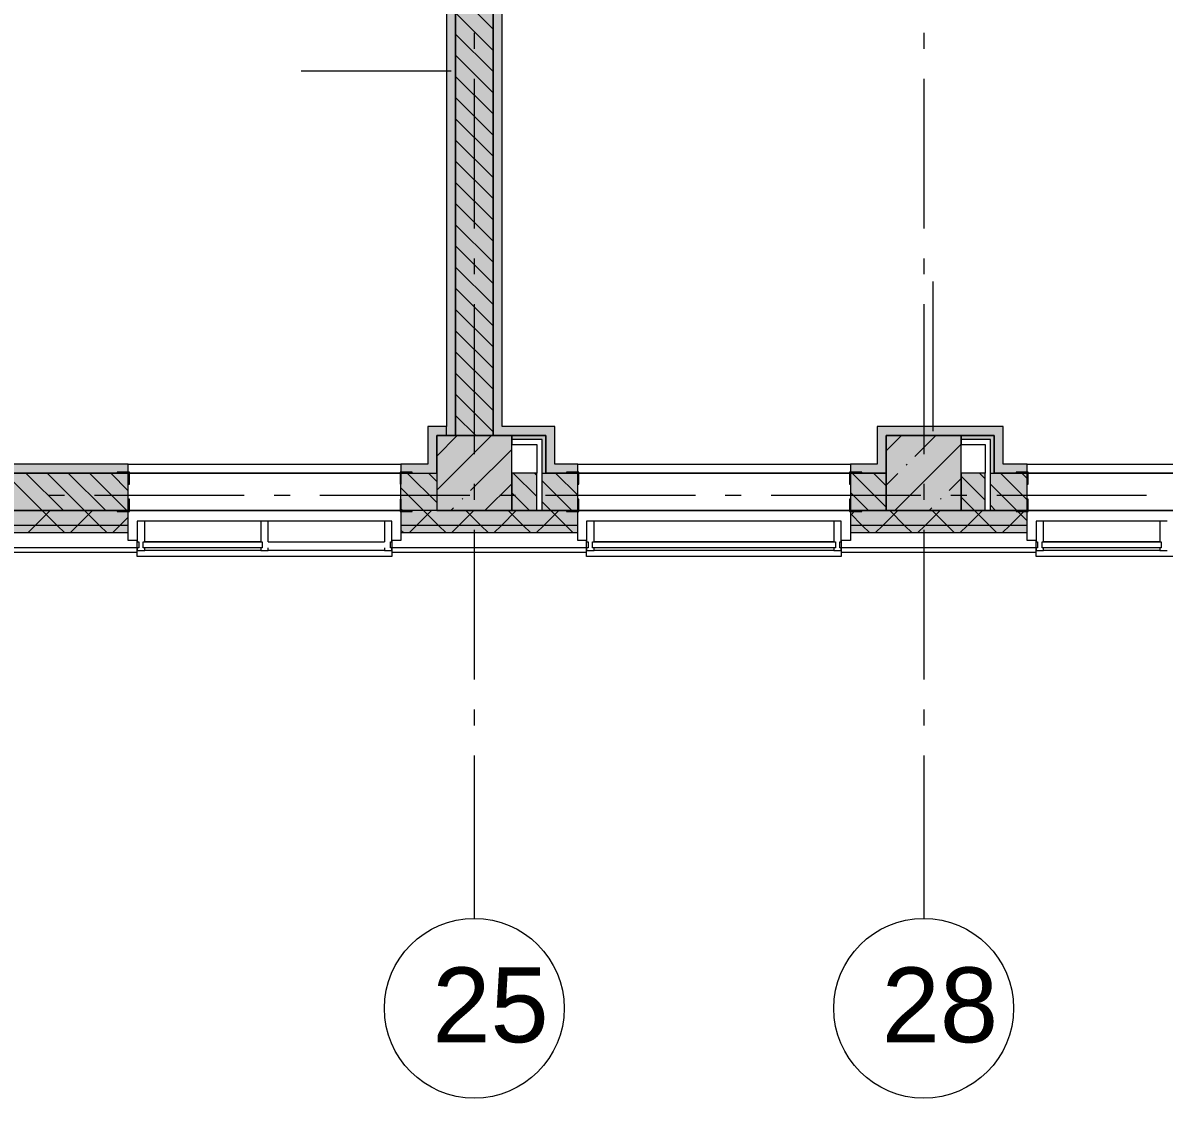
# Model space of a CAD drawing. Header units: millimetres. Extents: x -537608 to 253996, y -217170 to 186033.
# Drawn here: x -332975 to -325356, y -3124 to 4055 of the extents above; entities that cross this region are included whole.
import ezdxf

# ---------------------------------------------------------------- set-up
doc = ezdxf.new("R2010")
doc.units = ezdxf.units.MM
doc.layers.add('PDF _Геометрия', color=7, linetype='Continuous')
doc.layers.add('PDF _Текст', color=7, linetype='Continuous')
doc.layers.add('PDF _Сплошная заливка', color=7, linetype='Continuous', true_color=0xffffff)
doc.styles.add('PDF ArialMT', font='arial.ttf')

msp = doc.modelspace()

# ---------------------------------------------------------------- hatches: boundary and pattern name
at = {"layer": 'PDF _Сплошная заливка', "transparency": 33554559}
for points in [[(-330086.3658, 1299.3446), (-329836.3647, 1299.3446), (-329836.3647, 8299.3443), (-330086.3658, 8299.3443), (-330086.3658, 1678.1138)], [(-330211.3663, 799.3446), (-329711.3642, 799.3446), (-329711.3642, 1299.3446), (-330211.3663, 1299.3446), (-330211.3663, 966.1296)], [(-327211.3621, 799.3446), (-326711.3643, 799.3446), (-326711.3643, 1299.3446), (-327211.3621, 1299.3446), (-327211.3621, 966.1296)]]:
    msp.add_hatch(color=256, dxfattribs=at).paths.add_polyline_path(points)
at = {"layer": 'PDF _Сплошная заливка', "true_color": 0xff7d7d, "transparency": 33554559}
for points in [[(-329776.3661, 1359.3452), (-329776.3661, 8119.3444), (-329836.3647, 8119.3444), (-329836.3647, 1359.3452), (-329800.0831, 1359.3452)], [(-330211.3663, 1299.3446), (-330146.3643, 1299.3446), (-330146.3643, 1359.3452), (-330271.3648, 1359.3452), (-330271.3648, 1299.3446)], [(-329800.0831, 1299.3446), (-329484.1586, 1299.3446), (-329484.1586, 1359.3452), (-329836.3647, 1359.3452), (-329836.3647, 1299.3446)], [(-326491.3625, 1299.3446), (-326491.3625, 1359.3452), (-327211.3621, 1359.3452), (-327211.3621, 1299.3446), (-326867.1607, 1299.3446)], [(-326448.1699, 1109.3442), (-326431.364, 1109.3442), (-326431.364, 1359.3452), (-326491.3625, 1359.3452), (-326491.3625, 1109.3442)]]:
    msp.add_hatch(color=11, dxfattribs=at).paths.add_polyline_path(points)
at = {"layer": 'PDF _Сплошная заливка', "true_color": 0x77b143, "transparency": 33554559}
for points in [[(-329509.1544, 1274.3445), (-329484.1586, 1274.3445), (-329484.1586, 1299.3446), (-329711.3642, 1299.3446), (-329711.3642, 1274.3445)], [(-326516.3626, 1274.3445), (-326491.3625, 1274.3445), (-326491.3625, 1299.3446), (-326711.3643, 1299.3446), (-326711.3643, 1274.3445)], [(-329509.1544, 1049.3435), (-329484.1586, 1049.3435), (-329484.1586, 1274.3445), (-329509.1544, 1274.3445), (-329509.1544, 1239.3438)]]:
    msp.add_hatch(color=75, dxfattribs=at).paths.add_polyline_path(points)
at = {"layer": 'PDF _Сплошная заливка', "true_color": 0xff7d7d, "transparency": 33554559}
h = msp.add_hatch(color=11, dxfattribs=at)
h.paths.add_polyline_path([(-330271.3648, 1049.3435), (-330271.3648, 1109.3442), (-330450.9212, 1109.3442), (-330450.9212, 1049.3435)], flags=0)
h.paths.add_polyline_path([(-333151.992, 1049.3435), (-332270.917, 1049.3435), (-332270.917, 1109.3442), (-333450.9168, 1109.3442), (-333450.9168, 1049.3435)], flags=0)
h.paths.add_polyline_path([(-335491.3665, 1049.3435), (-335270.9212, 1049.3435), (-335270.9212, 1109.3442), (-335491.3665, 1109.3442)], flags=0)
h = msp.add_hatch(color=11, dxfattribs=at)
h.paths.add_polyline_path([(-321271.3608, 1049.3435), (-321271.3608, 1109.3442), (-321450.9172, 1109.3442), (-321450.9172, 1049.3435), (-321420.3022, 1049.3435)], flags=0)
h.paths.add_polyline_path([(-324450.9171, 1049.3435), (-323270.9173, 1049.3435), (-323270.9173, 1109.3442), (-324450.9171, 1109.3442)], flags=0)
h.paths.add_polyline_path([(-326491.3625, 1049.3435), (-326270.9172, 1049.3435), (-326270.9172, 1109.3442), (-326491.3625, 1109.3442)], flags=0)
at = {"layer": 'PDF _Сплошная заливка', "transparency": 33554559}
h = msp.add_hatch(color=256, dxfattribs=at)
h.paths.add_polyline_path([(-330211.3663, 799.3446), (-330211.3663, 1049.3435), (-330450.9212, 1049.3435), (-330450.9212, 799.3446), (-330219.0739, 799.3446)], flags=0)
h.paths.add_polyline_path([(-332270.917, 799.3446), (-332270.917, 1049.3435), (-333450.9168, 1049.3435), (-333450.9168, 799.3446), (-332314.0191, 799.3446)], flags=0)
h.paths.add_polyline_path([(-335665.928, 799.3446), (-335551.365, 799.3446), (-335551.365, 1049.3435), (-335711.364, 1049.3435), (-335711.364, 799.3446)], flags=0)
h.paths.add_polyline_path([(-335270.9212, 799.3446), (-335270.9212, 1049.3435), (-335516.3666, 1049.3435), (-335516.3666, 799.3446)], flags=0)
h = msp.add_hatch(color=256, dxfattribs=at)
h.paths.add_polyline_path([(-327211.3621, 799.3446), (-327211.3621, 1049.3435), (-327450.917, 1049.3435), (-327450.917, 799.3446), (-327286.1471, 799.3446)], flags=0)
h.paths.add_polyline_path([(-329509.1544, 799.3446), (-329270.9171, 799.3446), (-329270.9171, 1049.3435), (-329509.1544, 1049.3435), (-329509.1544, 966.1296)], flags=0)
h.paths.add_polyline_path([(-329711.3642, 799.3446), (-329544.1571, 799.3446), (-329544.1571, 1049.3435), (-329711.3642, 1049.3435), (-329711.3642, 966.1296)], flags=0)
h = msp.add_hatch(color=256, dxfattribs=at)
h.paths.add_polyline_path([(-321211.3623, 799.3446), (-321211.3623, 1049.3435), (-321450.9172, 1049.3435), (-321450.9172, 799.3446), (-321420.3022, 799.3446)], flags=0)
h.paths.add_polyline_path([(-324450.9171, 799.3446), (-323270.9173, 799.3446), (-323270.9173, 1049.3435), (-324450.9171, 1049.3435), (-324450.9171, 966.1296)], flags=0)
h.paths.add_polyline_path([(-326711.3643, 799.3446), (-326551.3653, 799.3446), (-326551.3653, 1049.3435), (-326711.3643, 1049.3435), (-326711.3643, 966.1296)], flags=0)
h.paths.add_polyline_path([(-326516.3626, 799.3446), (-326270.9172, 799.3446), (-326270.9172, 1049.3435), (-326516.3626, 1049.3435), (-326516.3626, 966.1296)], flags=0)
h = msp.add_hatch(color=256, dxfattribs=at)
h.paths.add_polyline_path([(-291511.3559, 699.3442), (-291511.3559, 799.3446), (-297824.3565, 799.3446), (-297824.3565, 699.3442), (-291561.3561, 699.3442)], flags=0)
h.paths.add_polyline_path([(-298961.3577, 699.3442), (-298699.356, 699.3442), (-298699.356, 799.3446), (-298961.3577, 799.3446), (-298961.3577, 787.667)], flags=0)
h.paths.add_polyline_path([(-300942.9067, 699.3442), (-299461.3555, 699.3442), (-299461.3555, 799.3446), (-300942.9067, 799.3446)], flags=0)
h.paths.add_polyline_path([(-301942.9067, 699.3442), (-301942.9067, 799.3446), (-303150.9122, 799.3446), (-303150.9122, 699.3442), (-302146.8044, 699.3442)], flags=0)
h.paths.add_polyline_path([(-307970.9122, 699.3442), (-307970.9122, 799.3446), (-309150.912, 799.3446), (-309150.912, 699.3442), (-308012.6536, 699.3442)], flags=0)
h.paths.add_polyline_path([(-305498.7176, 699.3442), (-304970.9123, 699.3442), (-304970.9123, 799.3446), (-306150.9121, 799.3446), (-306150.9121, 699.3442)], flags=0)
h.paths.add_polyline_path([(-310970.912, 699.3442), (-310970.912, 799.3446), (-312150.9119, 799.3446), (-312150.9119, 699.3442), (-311364.5669, 699.3442)], flags=0)
h.paths.add_polyline_path([(-313970.9119, 699.3442), (-313970.9119, 799.3446), (-315150.9119, 799.3446), (-315150.9119, 699.3442), (-314716.4758, 699.3442)], flags=0)
h.paths.add_polyline_path([(-318150.9161, 699.3442), (-316970.9161, 699.3442), (-316970.9161, 799.3446), (-318150.9161, 799.3446)], flags=0)
h.paths.add_polyline_path([(-320163.3342, 699.3442), (-319970.916, 699.3442), (-319970.916, 799.3446), (-321450.9172, 799.3446), (-321450.9172, 699.3442), (-320582.325, 699.3442)], flags=0)
h.paths.add_polyline_path([(-324450.9171, 699.3442), (-323270.9173, 699.3442), (-323270.9173, 799.3446), (-324450.9171, 799.3446)], flags=0)
h.paths.add_polyline_path([(-326270.9172, 699.3442), (-326270.9172, 799.3446), (-327450.917, 799.3446), (-327450.917, 699.3442), (-326448.1699, 699.3442)], flags=0)
h.paths.add_polyline_path([(-329270.9171, 699.3442), (-329270.9171, 799.3446), (-330450.9212, 799.3446), (-330450.9212, 699.3442), (-329381.0923, 699.3442)], flags=0)
h.paths.add_polyline_path([(-333151.992, 699.3442), (-332270.917, 699.3442), (-332270.917, 799.3446), (-333450.9168, 799.3446), (-333450.9168, 699.3442)], flags=0)
h.paths.add_polyline_path([(-335270.9212, 699.3442), (-335270.9212, 799.3446), (-336450.9211, 799.3446), (-336450.9211, 699.3442), (-335665.928, 699.3442)], flags=0)
h.paths.add_polyline_path([(-338270.9168, 699.3442), (-338270.9168, 799.3446), (-339511.363, 799.3446), (-339511.363, 699.3442), (-339017.8456, 699.3442)], flags=0)
h.paths.add_polyline_path([(-341211.3702, 699.3442), (-341211.3702, 799.3446), (-342511.3672, 799.3446), (-342511.3672, 699.3442), (-341531.7729, 699.3442)], flags=0)
h.paths.add_polyline_path([(-344464.6997, 699.3442), (-344211.3658, 699.3442), (-344211.3658, 799.3446), (-345511.3714, 799.3446), (-345511.3714, 699.3442), (-344883.6905, 699.3442)], flags=0)
h.paths.add_polyline_path([(-348511.367, 699.3442), (-347211.3701, 699.3442), (-347211.3701, 799.3446), (-348511.367, 799.3446)], flags=0)
h.paths.add_polyline_path([(-349911.5538, 699.3442), (-349386.3707, 699.3442), (-349386.3707, 799.3446), (-359224.3735, 799.3446), (-359224.3735, 699.3442), (-351587.5169, 699.3442)], flags=0)
h.paths.add_polyline_path([(-360805.2708, 699.3442), (-360099.3686, 699.3442), (-360099.3686, 799.3446), (-368361.3744, 799.3446), (-368361.3744, 699.3442), (-361643.2523, 699.3442)], flags=0)
h = msp.add_hatch(color=256, dxfattribs=at)
h.paths.add_polyline_path([(-291672.0805, 649.3439), (-291561.3561, 649.3439), (-291561.3561, 699.3442), (-297824.3565, 699.3442), (-297824.3565, 649.3439), (-291688.3546, 649.3439)], flags=0)
h.paths.add_polyline_path([(-299632.8727, 649.3439), (-299461.3555, 649.3439), (-299461.3555, 699.3442), (-300942.9067, 699.3442), (-300942.9067, 649.3439), (-300470.8499, 649.3439)], flags=0)
h.paths.add_polyline_path([(-298699.356, 649.3439), (-298699.356, 699.3442), (-298961.3577, 699.3442), (-298961.3577, 649.3439), (-298794.8955, 649.3439)], flags=0)
h.paths.add_polyline_path([(-301942.9067, 649.3439), (-301942.9067, 699.3442), (-303150.9122, 699.3442), (-303150.9122, 649.3439), (-302146.8044, 649.3439)], flags=0)
h.paths.add_polyline_path([(-304970.9123, 649.3439), (-304970.9123, 699.3442), (-306150.9121, 699.3442), (-306150.9121, 649.3439), (-305498.7176, 649.3439)], flags=0)
h.paths.add_polyline_path([(-307970.9122, 649.3439), (-307970.9122, 699.3442), (-309150.912, 699.3442), (-309150.912, 649.3439), (-308012.6536, 649.3439)], flags=0)
h.paths.add_polyline_path([(-310970.912, 649.3439), (-310970.912, 699.3442), (-312150.9119, 699.3442), (-312150.9119, 649.3439), (-311364.5669, 649.3439)], flags=0)
h.paths.add_polyline_path([(-313970.9119, 649.3439), (-313970.9119, 699.3442), (-315150.9119, 699.3442), (-315150.9119, 649.3439), (-314716.4758, 649.3439)], flags=0)
h.paths.add_polyline_path([(-320163.3342, 649.3439), (-319970.916, 649.3439), (-319970.916, 699.3442), (-321450.9172, 699.3442), (-321450.9172, 649.3439), (-320582.325, 649.3439)], flags=0)
h.paths.add_polyline_path([(-318150.9161, 649.3439), (-316970.9161, 649.3439), (-316970.9161, 699.3442), (-318150.9161, 699.3442)], flags=0)
h.paths.add_polyline_path([(-323270.9173, 649.3439), (-323270.9173, 699.3442), (-324450.9171, 699.3442), (-324450.9171, 649.3439), (-323934.2382, 649.3439)], flags=0)
h.paths.add_polyline_path([(-326448.1699, 649.3439), (-326270.9172, 649.3439), (-326270.9172, 699.3442), (-327450.917, 699.3442), (-327450.917, 649.3439), (-327286.1471, 649.3439)], flags=0)
h.paths.add_polyline_path([(-329381.0923, 649.3439), (-329270.9171, 649.3439), (-329270.9171, 699.3442), (-330450.9212, 699.3442), (-330450.9212, 649.3439), (-329800.0831, 649.3439)], flags=0)
h.paths.add_polyline_path([(-332270.917, 649.3439), (-332270.917, 699.3442), (-333450.9168, 699.3442), (-333450.9168, 649.3439), (-332314.0191, 649.3439)], flags=0)
h.paths.add_polyline_path([(-335665.928, 649.3439), (-335270.9212, 649.3439), (-335270.9212, 699.3442), (-336450.9211, 699.3442), (-336450.9211, 649.3439)], flags=0)
h.paths.add_polyline_path([(-339017.8456, 649.3439), (-338270.9168, 649.3439), (-338270.9168, 699.3442), (-339511.363, 699.3442), (-339511.363, 649.3439)], flags=0)
h.paths.add_polyline_path([(-341531.7729, 649.3439), (-341211.3702, 649.3439), (-341211.3702, 699.3442), (-342511.3672, 699.3442), (-342511.3672, 649.3439), (-342369.7545, 649.3439)], flags=0)
h.paths.add_polyline_path([(-344211.3658, 649.3439), (-344211.3658, 699.3442), (-345511.3714, 699.3442), (-345511.3714, 649.3439), (-344464.6997, 649.3439)], flags=0)
h.paths.add_polyline_path([(-347397.6265, 649.3439), (-347211.3701, 649.3439), (-347211.3701, 699.3442), (-348511.367, 699.3442), (-348511.367, 649.3439), (-348235.5994, 649.3439)], flags=0)
h.paths.add_polyline_path([(-349386.3707, 649.3439), (-349386.3707, 699.3442), (-359224.3735, 699.3442), (-359224.3735, 649.3439), (-349911.5538, 649.3439)], flags=0)
h.paths.add_polyline_path([(-360099.3686, 649.3439), (-360099.3686, 699.3442), (-368461.3748, 699.3442), (-368461.3748, 649.3439), (-360805.2708, 649.3439)], flags=0)

# ---------------------------------------------------------------- linework, layer by layer
at = {"layer": 'PDF _Геометрия', "lineweight": 9}
for p, q in [((-330146.3643, 8169.3446), (-330146.3643, 1359.3452)), ((-330086.3658, 8169.3446), (-330086.3658, 1299.3446)), ((-330086.3658, 1299.3446), (-330086.3658, 8169.3446)), ((-329836.3647, 1299.3446), (-329836.3647, 8179.3451)), ((-329836.3647, 8119.3444), (-329836.3647, 1359.3452)), ((-329776.3661, 1359.3452), (-329776.3661, 8119.3444)), ((-329836.3647, 4012.769), (-330086.3658, 4262.7679)), ((-329836.3647, 3871.3479), (-330086.3658, 4121.3467)), ((-329836.3647, 3729.9268), (-330086.3658, 3979.9256)), ((-329836.3647, 3588.5057), (-330086.3658, 3838.5045)), ((-330116.3607, 3732.3531), (-331116.365, 3732.3531)), ((-329836.3647, 3447.0824), (-330086.3658, 3697.0834)), ((-329836.3647, 3305.6613), (-330086.3658, 3555.6623)), ((-329836.3647, 3164.2402), (-330086.3658, 3414.2412)), ((-329836.3647, 3022.819), (-330086.3658, 3272.8201)), ((-329836.3647, 2881.3979), (-330086.3658, 3131.3968)), ((-329836.3647, 2739.9768), (-330086.3658, 2989.9757)), ((-329836.3647, 2598.5557), (-330086.3658, 2848.5546)), ((-329836.3647, 2457.1346), (-330086.3658, 2707.1334)), ((-329836.3647, 2315.7113), (-330086.3658, 2565.7123)), ((-329836.3647, 2174.2902), (-330086.3658, 2424.2912)), ((-326897.6379, 1329.3438), (-326897.6379, 2329.3437)), ((-329836.3647, 2032.869), (-330086.3658, 2282.8701)), ((-329836.3647, 1891.4479), (-330086.3658, 2141.449)), ((-329836.3647, 1750.0268), (-330086.3658, 2000.0257)), ((-329836.3647, 1608.6057), (-330086.3658, 1858.6046)), ((-329836.3647, 1467.1845), (-330086.3658, 1717.1835)), ((-329836.3647, 1325.7634), (-330086.3658, 1575.7624)), ((-329951.3669, 1299.3446), (-330086.3658, 1434.3413)), ((-330146.3643, 1359.3452), (-330271.3648, 1359.3452)), ((-330271.3648, 1359.3452), (-330271.3648, 1299.3446)), ((-330271.3648, 1299.3446), (-330271.3648, 1109.3442)), ((-330211.3663, 934.774), (-329846.7936, 1299.3446)), ((-330211.3663, 1162.8731), (-330074.8948, 1299.3446)), ((-329711.3642, 1299.3446), (-330211.3663, 1299.3446)), ((-330211.3663, 1299.3446), (-330211.3663, 799.3446)), ((-330211.3663, 1049.3435), (-330211.3663, 1299.3446)), ((-330211.3663, 1299.3446), (-330146.3643, 1299.3446)), ((-330146.3643, 1299.3446), (-330146.3643, 1359.3452)), ((-330146.3643, 1299.3446), (-330086.3658, 1299.3446)), ((-330086.3658, 1299.3446), (-329836.3647, 1299.3446)), ((-329836.3647, 1359.3452), (-329836.3647, 1299.3446)), ((-329836.3647, 1299.3446), (-329484.1586, 1299.3446)), ((-329484.1586, 1359.3452), (-329776.3661, 1359.3452)), ((-329711.3642, 799.3446), (-329711.3642, 1299.3446)), ((-329484.1586, 1299.3446), (-329711.3642, 1299.3446)), ((-329711.3642, 1299.3446), (-329711.3642, 1274.3445)), ((-329424.1558, 1359.3452), (-329484.1586, 1359.3452)), ((-329484.1586, 1299.3446), (-329484.1586, 1109.3442)), ((-329484.1586, 1274.3445), (-329484.1586, 1299.3446)), ((-329424.1558, 1109.3442), (-329424.1558, 1359.3452)), ((-327211.3621, 1359.3452), (-327271.3649, 1359.3452)), ((-327271.3649, 1359.3452), (-327271.3649, 1109.3442)), ((-326491.3625, 1359.3452), (-327211.3621, 1359.3452)), ((-327211.3621, 1197.5916), (-327109.6091, 1299.3446)), ((-326711.3643, 1299.3446), (-327211.3621, 1299.3446)), ((-327211.3621, 1299.3446), (-327211.3621, 799.3446)), ((-327211.3621, 1049.3435), (-327211.3621, 1299.3446)), ((-327211.3621, 1299.3446), (-326491.3625, 1299.3446)), ((-327020.5673, 1160.2874), (-326881.5123, 1299.3446)), ((-326711.3643, 799.3446), (-326711.3643, 1299.3446)), ((-326491.3625, 1299.3446), (-326711.3643, 1299.3446)), ((-326711.3643, 1299.3446), (-326711.3643, 1274.3445)), ((-326431.364, 1359.3452), (-326491.3625, 1359.3452)), ((-326491.3625, 1299.3446), (-326491.3625, 1109.3442)), ((-326491.3625, 1274.3445), (-326491.3625, 1299.3446)), ((-326431.364, 1109.3442), (-326431.364, 1359.3452)), ((-329711.3642, 1274.3445), (-329711.3642, 1239.3438)), ((-329509.1544, 1274.3445), (-329711.3642, 1274.3445)), ((-329711.3642, 1239.3438), (-329544.1571, 1239.3438)), ((-329544.1571, 1239.3438), (-329544.1571, 1049.3435)), ((-329509.1544, 1239.3438), (-329509.1544, 1274.3445)), ((-329509.1544, 1049.3435), (-329509.1544, 1239.3438)), ((-329484.1586, 1239.3438), (-329484.1586, 1274.3445)), ((-329484.1586, 1049.3435), (-329484.1586, 1239.3438)), ((-327153.4132, 799.3446), (-326711.3643, 1241.3956)), ((-326711.3643, 1274.3445), (-326711.3643, 1239.3438)), ((-326516.3626, 1274.3445), (-326711.3643, 1274.3445)), ((-326711.3643, 1239.3438), (-326551.3653, 1239.3438)), ((-326551.3653, 1239.3438), (-326551.3653, 1049.3435)), ((-326516.3626, 1239.3438), (-326516.3626, 1274.3445)), ((-326516.3626, 1049.3435), (-326516.3626, 1239.3438)), ((-326491.3625, 1239.3438), (-326491.3625, 1274.3445)), ((-326491.3625, 1049.3435), (-326491.3625, 1239.3438)), ((-329985.8487, 932.1905), (-329711.3642, 1206.6749)), ((-332270.917, 1109.3442), (-333450.9168, 1109.3442)), ((-332270.917, 1049.3435), (-332270.917, 1109.3442)), ((-332270.917, 1109.3442), (-332211.194, 1109.3442)), ((-332211.194, 1109.3442), (-330511.1953, 1109.3442)), ((-330511.1953, 1109.3442), (-330450.9212, 1109.3442)), ((-330271.3648, 1109.3442), (-330450.9212, 1109.3442)), ((-330450.9212, 1109.3442), (-330450.9212, 1049.3435)), ((-329484.1586, 1109.3442), (-329484.1586, 1049.3435)), ((-329270.9171, 1109.3442), (-329424.1558, 1109.3442)), ((-329270.9171, 1109.3442), (-329211.3663, 1109.3442)), ((-329270.9171, 1049.3435), (-329270.9171, 1109.3442)), ((-329211.3663, 1109.3442), (-327511.3634, 1109.3442)), ((-327511.3634, 1109.3442), (-327450.917, 1109.3442)), ((-327271.3649, 1109.3442), (-327450.917, 1109.3442)), ((-327450.917, 1109.3442), (-327450.917, 1049.3435)), ((-327077.5947, 1103.2642), (-327072.8496, 1108.005)), ((-326491.3625, 1109.3442), (-326491.3625, 1049.3435)), ((-326270.9172, 1109.3442), (-326431.364, 1109.3442)), ((-326270.9172, 1049.3435), (-326270.9172, 1109.3442)), ((-326270.9172, 1109.3442), (-326211.3621, 1109.3442)), ((-326211.3621, 1109.3442), (-324511.3635, 1109.3442)), ((-333450.9168, 1049.3435), (-332270.917, 1049.3435)), ((-332270.917, 1049.3435), (-333450.9168, 1049.3435)), ((-332845.4802, 799.3446), (-333095.4813, 1049.3435)), ((-332704.0569, 799.3446), (-332954.058, 1049.3435)), ((-332562.6337, 799.3446), (-332812.6348, 1049.3435)), ((-332421.219, 799.3446), (-332671.2201, 1049.3435)), ((-332279.7957, 799.3446), (-332529.7968, 1049.3435)), ((-332270.917, 931.889), (-332388.3736, 1049.3435)), ((-332270.917, 799.3446), (-332270.917, 1049.3435)), ((-332263.9155, 1049.3435), (-330455.9161, 1049.3435)), ((-332211.194, 1049.3435), (-332263.9155, 1049.3435)), ((-330511.1953, 1049.3435), (-332211.194, 1049.3435)), ((-330455.9161, 1049.3435), (-330511.1953, 1049.3435)), ((-330450.9212, 1049.3435), (-330271.3648, 1049.3435)), ((-330450.9212, 799.3446), (-330450.9212, 1049.3435)), ((-330450.9212, 1049.3435), (-330271.3648, 1049.3435)), ((-330211.3663, 852.234), (-330408.4736, 1049.3435)), ((-330271.3648, 1049.3435), (-330211.3663, 1049.3435)), ((-330271.3648, 1049.3435), (-330211.3663, 1049.3435)), ((-330211.3663, 993.6552), (-330267.0503, 1049.3435)), ((-330211.3663, 1049.3435), (-330211.3663, 799.3446)), ((-329544.1571, 1049.3435), (-329711.3642, 1049.3435)), ((-329711.3642, 1049.3435), (-329711.3642, 799.3446)), ((-329544.1571, 892.1326), (-329701.3658, 1049.3435)), ((-329544.1571, 1033.5537), (-329559.9469, 1049.3435)), ((-329544.1571, 799.3446), (-329544.1571, 1049.3435)), ((-329509.1544, 799.3446), (-329509.1544, 1049.3435)), ((-329509.1544, 1049.3435), (-329484.1586, 1049.3435)), ((-329309.9458, 799.3446), (-329509.1544, 998.5553)), ((-329270.9171, 1049.3435), (-329484.1586, 1049.3435)), ((-329484.1586, 1049.3435), (-329270.9171, 1049.3435)), ((-329270.9171, 901.7369), (-329418.5236, 1049.3435)), ((-329270.9171, 1043.1581), (-329277.1046, 1049.3435)), ((-329270.9171, 799.3446), (-329270.9171, 1049.3435)), ((-329263.9156, 1049.3435), (-327455.9162, 1049.3435)), ((-329211.3663, 1049.3435), (-329263.9156, 1049.3435)), ((-327511.3634, 1049.3435), (-329211.3663, 1049.3435)), ((-327455.9162, 1049.3435), (-327511.3634, 1049.3435)), ((-327450.917, 1049.3435), (-327450.917, 799.3446)), ((-327271.3649, 1049.3435), (-327450.917, 1049.3435)), ((-327450.917, 1049.3435), (-327271.3649, 1049.3435)), ((-327211.3621, 822.0819), (-327438.6237, 1049.3435)), ((-327211.3621, 963.503), (-327297.2047, 1049.3435)), ((-327211.3621, 1049.3435), (-327271.3649, 1049.3435)), ((-327271.3649, 1049.3435), (-327211.3621, 1049.3435)), ((-327211.3621, 799.3446), (-327211.3621, 1049.3435)), ((-327211.3621, 969.4925), (-327134.6179, 1046.2389)), ((-326792.4704, 932.1905), (-326711.3643, 1013.2966)), ((-326551.3653, 1049.3435), (-326711.3643, 1049.3435)), ((-326711.3643, 1049.3435), (-326711.3643, 799.3446)), ((-326551.3653, 869.1886), (-326711.3643, 1029.1897)), ((-326551.3653, 1010.6118), (-326590.097, 1049.3435)), ((-326551.3653, 799.3446), (-326551.3653, 1049.3435)), ((-326516.3626, 799.3446), (-326516.3626, 1049.3435)), ((-326516.3626, 1049.3435), (-326491.3625, 1049.3435)), ((-326491.3625, 1049.3435), (-326270.9172, 1049.3435)), ((-326270.9172, 1049.3435), (-326491.3625, 1049.3435)), ((-326270.9172, 871.5848), (-326448.6737, 1049.3435)), ((-326270.9172, 1013.0059), (-326307.2547, 1049.3435)), ((-326270.9172, 799.3446), (-326270.9172, 1049.3435)), ((-326263.9158, 1049.3435), (-324455.9163, 1049.3435)), ((-326211.3621, 1049.3435), (-326263.9158, 1049.3435)), ((-324511.3635, 1049.3435), (-326211.3621, 1049.3435)), ((-330299.8958, 799.3446), (-330450.9212, 950.3657)), ((-329890.5933, 799.3446), (-329711.3642, 978.5759)), ((-329592.7881, 799.3446), (-329711.3642, 917.9207)), ((-327330.0459, 799.3446), (-327450.917, 920.2135)), ((-326340.0959, 799.3446), (-326516.3626, 975.6112)), ((-330042.8761, 875.1652), (-330038.131, 879.9059)), ((-329451.3691, 799.3446), (-329509.1544, 857.1342)), ((-326849.4935, 875.1652), (-326844.7527, 879.9059)), ((-326622.9381, 799.3446), (-326711.3643, 887.7685)), ((-332270.917, 799.3446), (-333450.9168, 799.3446)), ((-333450.9168, 799.3446), (-332270.917, 799.3446)), ((-332892.0529, 699.3442), (-332792.0525, 799.3446)), ((-332745.4798, 699.3442), (-332845.4802, 799.3446)), ((-332609.215, 699.3442), (-332509.2146, 799.3446)), ((-332462.6419, 699.3442), (-332562.6337, 799.3446)), ((-332270.917, 790.4657), (-332279.7957, 799.3446)), ((-332270.917, 699.3442), (-332270.917, 799.3446)), ((-332263.9155, 799.3446), (-330455.9161, 799.3446)), ((-330455.9161, 799.3446), (-332263.9155, 799.3446)), ((-330441.3191, 799.3446), (-330450.9212, 808.9446)), ((-329270.9171, 799.3446), (-330450.9212, 799.3446)), ((-330450.9212, 799.3446), (-330450.9212, 699.3442)), ((-330211.3663, 799.3446), (-330450.9212, 799.3446)), ((-330346.4685, 699.3442), (-330246.4681, 799.3446)), ((-330199.8953, 699.3442), (-330299.8958, 799.3446)), ((-330211.3663, 799.3446), (-329711.3642, 799.3446)), ((-330118.6945, 799.3446), (-330099.8949, 818.1398)), ((-330063.6306, 699.3442), (-329963.6301, 799.3446)), ((-329917.0488, 699.3442), (-330017.0493, 799.3446)), ((-329780.7841, 699.3442), (-329680.7836, 799.3446)), ((-329634.2109, 699.3442), (-329734.2113, 799.3446)), ((-329711.3642, 799.3446), (-329544.1571, 799.3446)), ((-329544.1571, 799.3446), (-329509.1544, 799.3446)), ((-329509.1544, 799.3446), (-329270.9171, 799.3446)), ((-329497.9418, 699.3442), (-329397.9414, 799.3446)), ((-329351.3687, 699.3442), (-329451.3691, 799.3446)), ((-329270.9171, 699.3442), (-329270.9171, 799.3446)), ((-329263.9156, 799.3446), (-327455.9162, 799.3446)), ((-327455.9162, 799.3446), (-329263.9156, 799.3446)), ((-327450.917, 766.469), (-327418.0414, 799.3446)), ((-326270.9172, 799.3446), (-327450.917, 799.3446)), ((-327450.917, 799.3446), (-327450.917, 699.3442)), ((-327450.917, 799.3446), (-327211.3621, 799.3446)), ((-327371.4687, 699.3442), (-327450.917, 778.7924)), ((-327235.1996, 699.3442), (-327135.1992, 799.3446)), ((-327211.3621, 799.3446), (-326711.3643, 799.3446)), ((-327088.6265, 699.3442), (-327188.6269, 799.3446)), ((-326952.3573, 699.3442), (-326852.357, 799.3446)), ((-326925.3163, 799.3446), (-326906.521, 818.1398)), ((-326805.7843, 699.3442), (-326905.7804, 799.3446)), ((-326711.3643, 799.3446), (-326551.3653, 799.3446)), ((-326669.5151, 699.3442), (-326569.5147, 799.3446)), ((-326522.9377, 699.3442), (-326622.9381, 799.3446)), ((-326551.3653, 799.3446), (-326516.3626, 799.3446)), ((-326481.5191, 799.3446), (-326516.3626, 834.1901)), ((-326516.3626, 799.3446), (-326270.9172, 799.3446)), ((-326386.6729, 699.3442), (-326286.6725, 799.3446)), ((-326270.9172, 730.1637), (-326340.0959, 799.3446)), ((-326270.9172, 699.3442), (-326270.9172, 799.3446)), ((-326263.9158, 799.3446), (-324455.9163, 799.3446)), ((-324455.9163, 799.3446), (-326263.9158, 799.3446)), ((-332270.917, 699.3442), (-333450.9168, 699.3442)), ((-332942.0531, 649.3439), (-332892.0529, 699.3442)), ((-332695.4796, 649.3439), (-332745.4798, 699.3442)), ((-332659.2152, 649.3439), (-332609.215, 699.3442)), ((-332412.6417, 649.3439), (-332462.6419, 699.3442)), ((-332376.3687, 649.3439), (-332326.3684, 699.3442)), ((-332326.3684, 699.3442), (-332270.917, 754.7956)), ((-332270.917, 649.3439), (-332270.917, 699.3442)), ((-332161.1938, 729.3434), (-332211.194, 729.3434)), ((-332211.194, 729.3434), (-332211.194, 589.3432)), ((-331386.1991, 729.3434), (-332161.1938, 729.3434)), ((-332161.1938, 589.3432), (-332161.1938, 729.3434)), ((-331336.1989, 729.3434), (-331386.1991, 729.3434)), ((-331386.1991, 729.3434), (-331386.1991, 589.3432)), ((-330561.1955, 729.3434), (-331336.1989, 729.3434)), ((-331336.1989, 589.3432), (-331336.1989, 729.3434)), ((-330511.1953, 729.3434), (-330561.1955, 729.3434)), ((-330561.1955, 729.3434), (-330561.1955, 589.3432)), ((-330511.1953, 589.3432), (-330511.1953, 729.3434)), ((-330450.9212, 699.3442), (-330450.9212, 649.3439)), ((-329270.9171, 699.3442), (-330450.9212, 699.3442)), ((-330396.4687, 649.3439), (-330346.4685, 699.3442)), ((-330149.8951, 649.3439), (-330199.8953, 699.3442)), ((-330113.6308, 649.3439), (-330063.6306, 699.3442)), ((-329867.0486, 649.3439), (-329917.0488, 699.3442)), ((-329830.7843, 649.3439), (-329780.7841, 699.3442)), ((-329584.2107, 649.3439), (-329634.2109, 699.3442)), ((-329547.942, 649.3439), (-329497.9418, 699.3442)), ((-329301.3684, 649.3439), (-329351.3687, 699.3442)), ((-329270.9171, 649.3439), (-329270.9171, 699.3442)), ((-329161.3661, 729.3434), (-329211.3663, 729.3434)), ((-329211.3663, 729.3434), (-329211.3663, 589.3432)), ((-329161.3661, 589.3432), (-329161.3661, 729.3434)), ((-327561.3636, 729.3434), (-329161.3661, 729.3434)), ((-327511.3634, 729.3434), (-327561.3636, 729.3434)), ((-327561.3636, 729.3434), (-327561.3636, 589.3432)), ((-327511.3634, 589.3432), (-327511.3634, 729.3434)), ((-327450.917, 699.3442), (-327450.917, 649.3439)), ((-326270.9172, 699.3442), (-327450.917, 699.3442)), ((-327321.4685, 649.3439), (-327371.4687, 699.3442)), ((-327285.1998, 649.3439), (-327235.1996, 699.3442)), ((-327038.6263, 649.3439), (-327088.6265, 699.3442)), ((-327002.3576, 649.3439), (-326952.3573, 699.3442)), ((-326755.784, 649.3439), (-326805.7843, 699.3442)), ((-326719.5153, 649.3439), (-326669.5151, 699.3442)), ((-326472.9375, 649.3439), (-326522.9377, 699.3442)), ((-326436.6688, 649.3439), (-326386.6729, 699.3442)), ((-326270.9172, 649.3439), (-326270.9172, 699.3442)), ((-326161.3619, 729.3434), (-326211.3621, 729.3434)), ((-326211.3621, 729.3434), (-326211.3621, 589.3432)), ((-325386.3629, 729.3434), (-326161.3619, 729.3434)), ((-326161.3619, 589.3432), (-326161.3619, 729.3434)), ((-325336.3627, 729.3434), (-325386.3629, 729.3434)), ((-325386.3629, 729.3434), (-325386.3629, 589.3432)), ((-332270.917, 649.3439), (-333450.9168, 649.3439)), ((-332270.917, 600.1618), (-332270.917, 649.3439)), ((-330432.7417, 649.3439), (-330450.9212, 667.5235)), ((-330450.9212, 649.3439), (-330450.9212, 600.1618)), ((-329270.9171, 649.3439), (-330450.9212, 649.3439)), ((-329270.9171, 600.1618), (-329270.9171, 649.3439)), ((-327450.917, 649.3439), (-327450.917, 600.1618)), ((-326270.9172, 649.3439), (-327450.917, 649.3439)), ((-326270.9172, 600.1618), (-326270.9172, 649.3439)), ((-332211.194, 549.3435), (-333511.3632, 549.3435)), ((-332211.194, 600.1618), (-332270.917, 600.1618)), ((-332211.194, 549.3435), (-332211.194, 600.1618)), ((-332211.194, 589.3432), (-332201.1957, 589.3432)), ((-332211.194, 522.3433), (-332211.194, 549.3435)), ((-332201.1957, 549.3435), (-332211.194, 549.3435)), ((-332211.194, 549.3435), (-332211.194, 532.3438)), ((-332201.1957, 589.3432), (-332201.1957, 549.3435)), ((-332171.2007, 549.3435), (-332171.2007, 589.3432)), ((-332171.2007, 589.3432), (-332161.1938, 589.3432)), ((-332161.1938, 549.3435), (-332171.2007, 549.3435)), ((-331386.1991, 549.3435), (-332161.1938, 549.3435)), ((-332161.1938, 532.3438), (-332161.1938, 549.3435)), ((-331386.1991, 589.3432), (-331376.2008, 589.3432)), ((-331376.2008, 549.3435), (-331386.1991, 549.3435)), ((-331386.1991, 549.3435), (-331386.1991, 532.3438)), ((-331376.2008, 589.3432), (-331376.2008, 549.3435)), ((-331336.1989, 532.3438), (-331336.1989, 549.3435)), ((-330561.1955, 549.3435), (-330561.1955, 532.3438)), ((-330521.1937, 549.3435), (-330521.1937, 589.3432)), ((-330521.1937, 589.3432), (-330511.1953, 589.3432)), ((-330511.1953, 549.3435), (-330521.1937, 549.3435)), ((-330450.9212, 600.1618), (-330511.1953, 600.1618)), ((-330511.1953, 600.1618), (-330511.1953, 549.3435)), ((-330511.1953, 549.3435), (-330511.1953, 522.3433)), ((-329211.3663, 549.3435), (-330511.1953, 549.3435)), ((-330511.1953, 532.3438), (-330511.1953, 549.3435)), ((-329211.3663, 600.1618), (-329270.9171, 600.1618)), ((-329211.3663, 549.3435), (-329211.3663, 600.1618)), ((-329211.3663, 589.3432), (-329201.3637, 589.3432)), ((-329211.3663, 522.3433), (-329211.3663, 549.3435)), ((-329201.3637, 549.3435), (-329211.3663, 549.3435)), ((-329211.3663, 549.3435), (-329211.3663, 532.3438)), ((-329201.3637, 589.3432), (-329201.3637, 549.3435)), ((-329171.3645, 549.3435), (-329171.3645, 589.3432)), ((-329171.3645, 589.3432), (-329161.3661, 589.3432)), ((-329161.3661, 549.3435), (-329171.3645, 549.3435)), ((-329161.3661, 532.3438), (-329161.3661, 549.3435)), ((-327561.3636, 549.3435), (-329161.3661, 549.3435)), ((-327561.3636, 589.3432), (-327551.3653, 589.3432)), ((-327551.3653, 549.3435), (-327561.3636, 549.3435)), ((-327561.3636, 549.3435), (-327561.3636, 532.3438)), ((-327551.3653, 589.3432), (-327551.3653, 549.3435)), ((-327521.3617, 549.3435), (-327521.3617, 589.3432)), ((-327521.3617, 589.3432), (-327511.3634, 589.3432)), ((-327511.3634, 549.3435), (-327521.3617, 549.3435)), ((-327450.917, 600.1618), (-327511.3634, 600.1618)), ((-327511.3634, 600.1618), (-327511.3634, 549.3435)), ((-327511.3634, 549.3435), (-327511.3634, 522.3433)), ((-326211.3621, 549.3435), (-327511.3634, 549.3435)), ((-327511.3634, 532.3438), (-327511.3634, 549.3435)), ((-326211.3621, 600.1618), (-326270.9172, 600.1618)), ((-326211.3621, 549.3435), (-326211.3621, 600.1618)), ((-326211.3621, 589.3432), (-326201.3638, 589.3432)), ((-326211.3621, 522.3433), (-326211.3621, 549.3435)), ((-326201.3638, 549.3435), (-326211.3621, 549.3435)), ((-326211.3621, 549.3435), (-326211.3621, 532.3438)), ((-326201.3638, 589.3432), (-326201.3638, 549.3435)), ((-326171.3646, 549.3435), (-326171.3646, 589.3432)), ((-326171.3646, 589.3432), (-326161.3619, 589.3432)), ((-326161.3619, 549.3435), (-326171.3646, 549.3435)), ((-325386.3629, 549.3435), (-326161.3619, 549.3435)), ((-326161.3619, 532.3438), (-326161.3619, 549.3435)), ((-325386.3629, 589.3432), (-325376.3646, 589.3432)), ((-325376.3646, 549.3435), (-325386.3629, 549.3435)), ((-325386.3629, 549.3435), (-325386.3629, 532.3438)), ((-325376.3646, 589.3432), (-325376.3646, 549.3435)), ((-333511.3632, 522.3433), (-332211.194, 522.3433)), ((-332211.194, 532.3438), (-332161.1938, 532.3438)), ((-331386.1991, 532.3438), (-332161.1938, 532.3438)), ((-331386.1991, 532.3438), (-331336.1989, 532.3438)), ((-330561.1955, 532.3438), (-331336.1989, 532.3438)), ((-330561.1955, 532.3438), (-330511.1953, 532.3438)), ((-330511.1953, 522.3433), (-329211.3663, 522.3433)), ((-329211.3663, 532.3438), (-329161.3661, 532.3438)), ((-327561.3636, 532.3438), (-329161.3661, 532.3438)), ((-327561.3636, 532.3438), (-327511.3634, 532.3438)), ((-327511.3634, 522.3433), (-326211.3621, 522.3433)), ((-326211.3621, 532.3438), (-326161.3619, 532.3438)), ((-325386.3629, 532.3438), (-326161.3619, 532.3438)), ((-325386.3629, 532.3438), (-325336.3627, 532.3438))]:
    msp.add_line(p, q, dxfattribs=at)
at = {"layer": 'PDF _Геометрия', "color": 253, "lineweight": 9, "true_color": 0xaaaaaa}
for p, q in [((-329961.3652, 3988.1801), (-329961.3652, 3882.3452)), ((-326961.3653, 3988.1801), (-326961.3653, 3882.3452)), ((-329961.3652, 3682.3464), (-329961.3652, 2682.3443)), ((-326961.3653, 3682.3464), (-326961.3653, 2682.3443)), ((-329961.3652, 2482.3457), (-329961.3652, 2376.5128)), ((-326961.3653, 2482.3457), (-326961.3653, 2376.5128)), ((-329961.3652, 2176.512), (-329961.3652, 1176.512)), ((-326961.3653, 2176.512), (-326961.3653, 1176.512)), ((-329961.3652, 976.5111), (-329961.3652, 870.6784)), ((-326961.3653, 976.5111), (-326961.3653, 870.6784)), ((-332697.2967, 899.3449), (-332803.1273, 899.3449)), ((-331497.2915, 899.3449), (-332497.2958, 899.3449)), ((-331191.46, 899.3449), (-331297.2907, 899.3449)), ((-329991.4636, 899.3449), (-330991.4592, 899.3449)), ((-329685.6235, 899.3449), (-329791.4627, 899.3449)), ((-328485.6269, 899.3449), (-329485.6269, 899.3449)), ((-328179.7954, 899.3449), (-328285.6261, 899.3449)), ((-326979.7946, 899.3449), (-327979.7946, 899.3449)), ((-326673.9588, 899.3449), (-326779.7938, 899.3449)), ((-325473.958, 899.3449), (-326473.9623, 899.3449)), ((-329961.3652, 670.6775), (-329961.3652, -329.3225)), ((-326961.3653, 670.6775), (-326961.3653, -329.3225)), ((-332161.1938, 591.3433), (-331386.1991, 591.3433)), ((-331386.1991, 589.3432), (-332161.1938, 589.3432)), ((-331336.1989, 591.3433), (-330561.1955, 591.3433)), ((-329161.3661, 591.3433), (-327561.3636, 591.3433)), ((-327561.3636, 589.3432), (-329161.3661, 589.3432)), ((-326161.3619, 591.3433), (-325386.3629, 591.3433)), ((-325386.3629, 589.3432), (-326161.3619, 589.3432)), ((-332211.194, 491.3451), (-332211.194, 522.3433)), ((-330511.1953, 491.3451), (-332211.194, 491.3451)), ((-330511.1953, 522.3433), (-330511.1953, 491.3451)), ((-329211.3663, 491.3451), (-329211.3663, 522.3433)), ((-327511.3634, 491.3451), (-329211.3663, 491.3451)), ((-327511.3634, 522.3433), (-327511.3634, 491.3451)), ((-326211.3621, 491.3451), (-326211.3621, 522.3433)), ((-324511.3635, 491.3451), (-326211.3621, 491.3451)), ((-329961.3652, -529.3211), (-329961.3652, -635.1561)), ((-326961.3653, -529.3211), (-326961.3653, -635.1561)), ((-329961.3652, -835.1548), (-329961.3652, -1923.7337)), ((-326961.3653, -835.1548), (-326961.3653, -1923.7337))]:
    msp.add_line(p, q, dxfattribs=at)
at = {"layer": 'PDF _Геометрия', "color": 253, "lineweight": 20, "true_color": 0xaaaaaa}
for p, q in [((-332263.9155, 1055.3437), (-332344.9183, 1055.3437)), ((-332344.9183, 1055.3437), (-332344.9183, 1049.3435)), ((-332344.9183, 1049.3435), (-332269.918, 1049.3435)), ((-332269.918, 1049.3435), (-332269.918, 974.3431)), ((-332263.9155, 974.3431), (-332263.9155, 1055.3437)), ((-330374.9133, 1055.3437), (-330455.9161, 1055.3437)), ((-330455.9161, 1055.3437), (-330455.9161, 974.3431)), ((-330449.9137, 974.3431), (-330449.9137, 1049.3435)), ((-330449.9137, 1049.3435), (-330374.9133, 1049.3435)), ((-330374.9133, 1049.3435), (-330374.9133, 1055.3437)), ((-329263.9156, 1055.3437), (-329344.9184, 1055.3437)), ((-329344.9184, 1055.3437), (-329344.9184, 1049.3435)), ((-329344.9184, 1049.3435), (-329269.9181, 1049.3435)), ((-329269.9181, 1049.3435), (-329269.9181, 974.3431)), ((-329263.9156, 974.3431), (-329263.9156, 1055.3437)), ((-327374.9177, 1055.3437), (-327455.9162, 1055.3437)), ((-327455.9162, 1055.3437), (-327455.9162, 974.3431)), ((-327449.9181, 974.3431), (-327449.9181, 1049.3435)), ((-327449.9181, 1049.3435), (-327374.9177, 1049.3435)), ((-327374.9177, 1049.3435), (-327374.9177, 1055.3437)), ((-326263.9158, 1055.3437), (-326344.9142, 1055.3437)), ((-326344.9142, 1055.3437), (-326344.9142, 1049.3435)), ((-326344.9142, 1049.3435), (-326269.9182, 1049.3435)), ((-326269.9182, 1049.3435), (-326269.9182, 974.3431)), ((-326263.9158, 974.3431), (-326263.9158, 1055.3437)), ((-332269.918, 974.3431), (-332263.9155, 974.3431)), ((-330455.9161, 974.3431), (-330449.9137, 974.3431)), ((-329269.9181, 974.3431), (-329263.9156, 974.3431)), ((-327455.9162, 974.3431), (-327449.9181, 974.3431)), ((-326269.9182, 974.3431), (-326263.9158, 974.3431)), ((-332263.9155, 874.3448), (-332269.918, 874.3448)), ((-332269.918, 874.3448), (-332269.918, 799.3446)), ((-332263.9155, 793.3442), (-332263.9155, 874.3448)), ((-330449.9137, 874.3448), (-330455.9161, 874.3448)), ((-330455.9161, 874.3448), (-330455.9161, 793.3442)), ((-330449.9137, 799.3446), (-330449.9137, 874.3448)), ((-329263.9156, 874.3448), (-329269.9181, 874.3448)), ((-329269.9181, 874.3448), (-329269.9181, 799.3446)), ((-329263.9156, 793.3442), (-329263.9156, 874.3448)), ((-327449.9181, 874.3448), (-327455.9162, 874.3448)), ((-327455.9162, 874.3448), (-327455.9162, 793.3442)), ((-327449.9181, 799.3446), (-327449.9181, 874.3448)), ((-326263.9158, 874.3448), (-326269.9182, 874.3448)), ((-326269.9182, 874.3448), (-326269.9182, 799.3446)), ((-326263.9158, 793.3442), (-326263.9158, 874.3448)), ((-332269.918, 799.3446), (-332344.9183, 799.3446)), ((-332344.9183, 799.3446), (-332344.9183, 793.3442)), ((-332344.9183, 793.3442), (-332263.9155, 793.3442)), ((-330455.9161, 793.3442), (-330374.9133, 793.3442)), ((-330374.9133, 799.3446), (-330449.9137, 799.3446)), ((-330374.9133, 793.3442), (-330374.9133, 799.3446)), ((-329269.9181, 799.3446), (-329344.9184, 799.3446)), ((-329344.9184, 799.3446), (-329344.9184, 793.3442)), ((-329344.9184, 793.3442), (-329263.9156, 793.3442)), ((-327455.9162, 793.3442), (-327374.9177, 793.3442)), ((-327374.9177, 799.3446), (-327449.9181, 799.3446)), ((-327374.9177, 793.3442), (-327374.9177, 799.3446)), ((-326269.9182, 799.3446), (-326344.9142, 799.3446)), ((-326344.9142, 799.3446), (-326344.9142, 793.3442)), ((-326344.9142, 793.3442), (-326263.9158, 793.3442))]:
    msp.add_line(p, q, dxfattribs=at)
at = {"layer": 'PDF _Геометрия', "lineweight": 20}
for centre, radius in [((-329961.3659, -2523.7352), 600.0019), ((-326961.363, -2523.7346), 600.0006)]:
    msp.add_circle(centre, radius, dxfattribs=at)
at = {"layer": 'PDF _Сплошная заливка', "color": 40, "lineweight": 35, "true_color": 0xfca910, "transparency": 33554559}
msp.add_solid([(-330086.3658, 1299.3446), (-330086.3658, 8169.3446), (-330146.3643, 1299.3446), (-330146.3643, 8169.3446)], dxfattribs=at)
at = {"layer": 'PDF _Сплошная заливка', "color": 11, "lineweight": 35, "true_color": 0xff7d7d, "transparency": 33554559}
for points in [[(-330211.3663, 1049.3435), (-330211.3663, 1299.3446), (-330271.3648, 1049.3435), (-330271.3648, 1299.3446)], [(-329424.1558, 1109.3442), (-329424.1558, 1359.3452), (-329484.1586, 1109.3442), (-329484.1586, 1359.3452)], [(-327211.3621, 1049.3435), (-327211.3621, 1359.3452), (-327271.3649, 1049.3435), (-327271.3649, 1359.3452)], [(-329484.1586, 1049.3435), (-329270.9171, 1049.3435), (-329484.1586, 1109.3442), (-329270.9171, 1109.3442)], [(-327450.917, 1049.3435), (-327271.3649, 1049.3435), (-327450.917, 1109.3442), (-327271.3649, 1109.3442)]]:
    msp.add_solid(points, dxfattribs=at)
at = {"layer": 'PDF _Сплошная заливка', "color": 75, "lineweight": 35, "true_color": 0x77b143, "transparency": 33554559}
msp.add_solid([(-326491.3625, 1049.3435), (-326491.3625, 1274.3445), (-326516.3626, 1049.3435), (-326516.3626, 1274.3445)], dxfattribs=at)

# ---------------------------------------------------------------- texts
at = {"layer": 'PDF _Текст', "char_height": 500, "attachment_point": 4, "style": 'PDF ArialMT'}
for s, insert in [('25', (-330241.8091, -2504.342)), ('28', (-327241.8092, -2504.342))]:
    msp.add_mtext(s, dxfattribs=dict(at, insert=insert))

doc.saveas('drawing.dxf')
